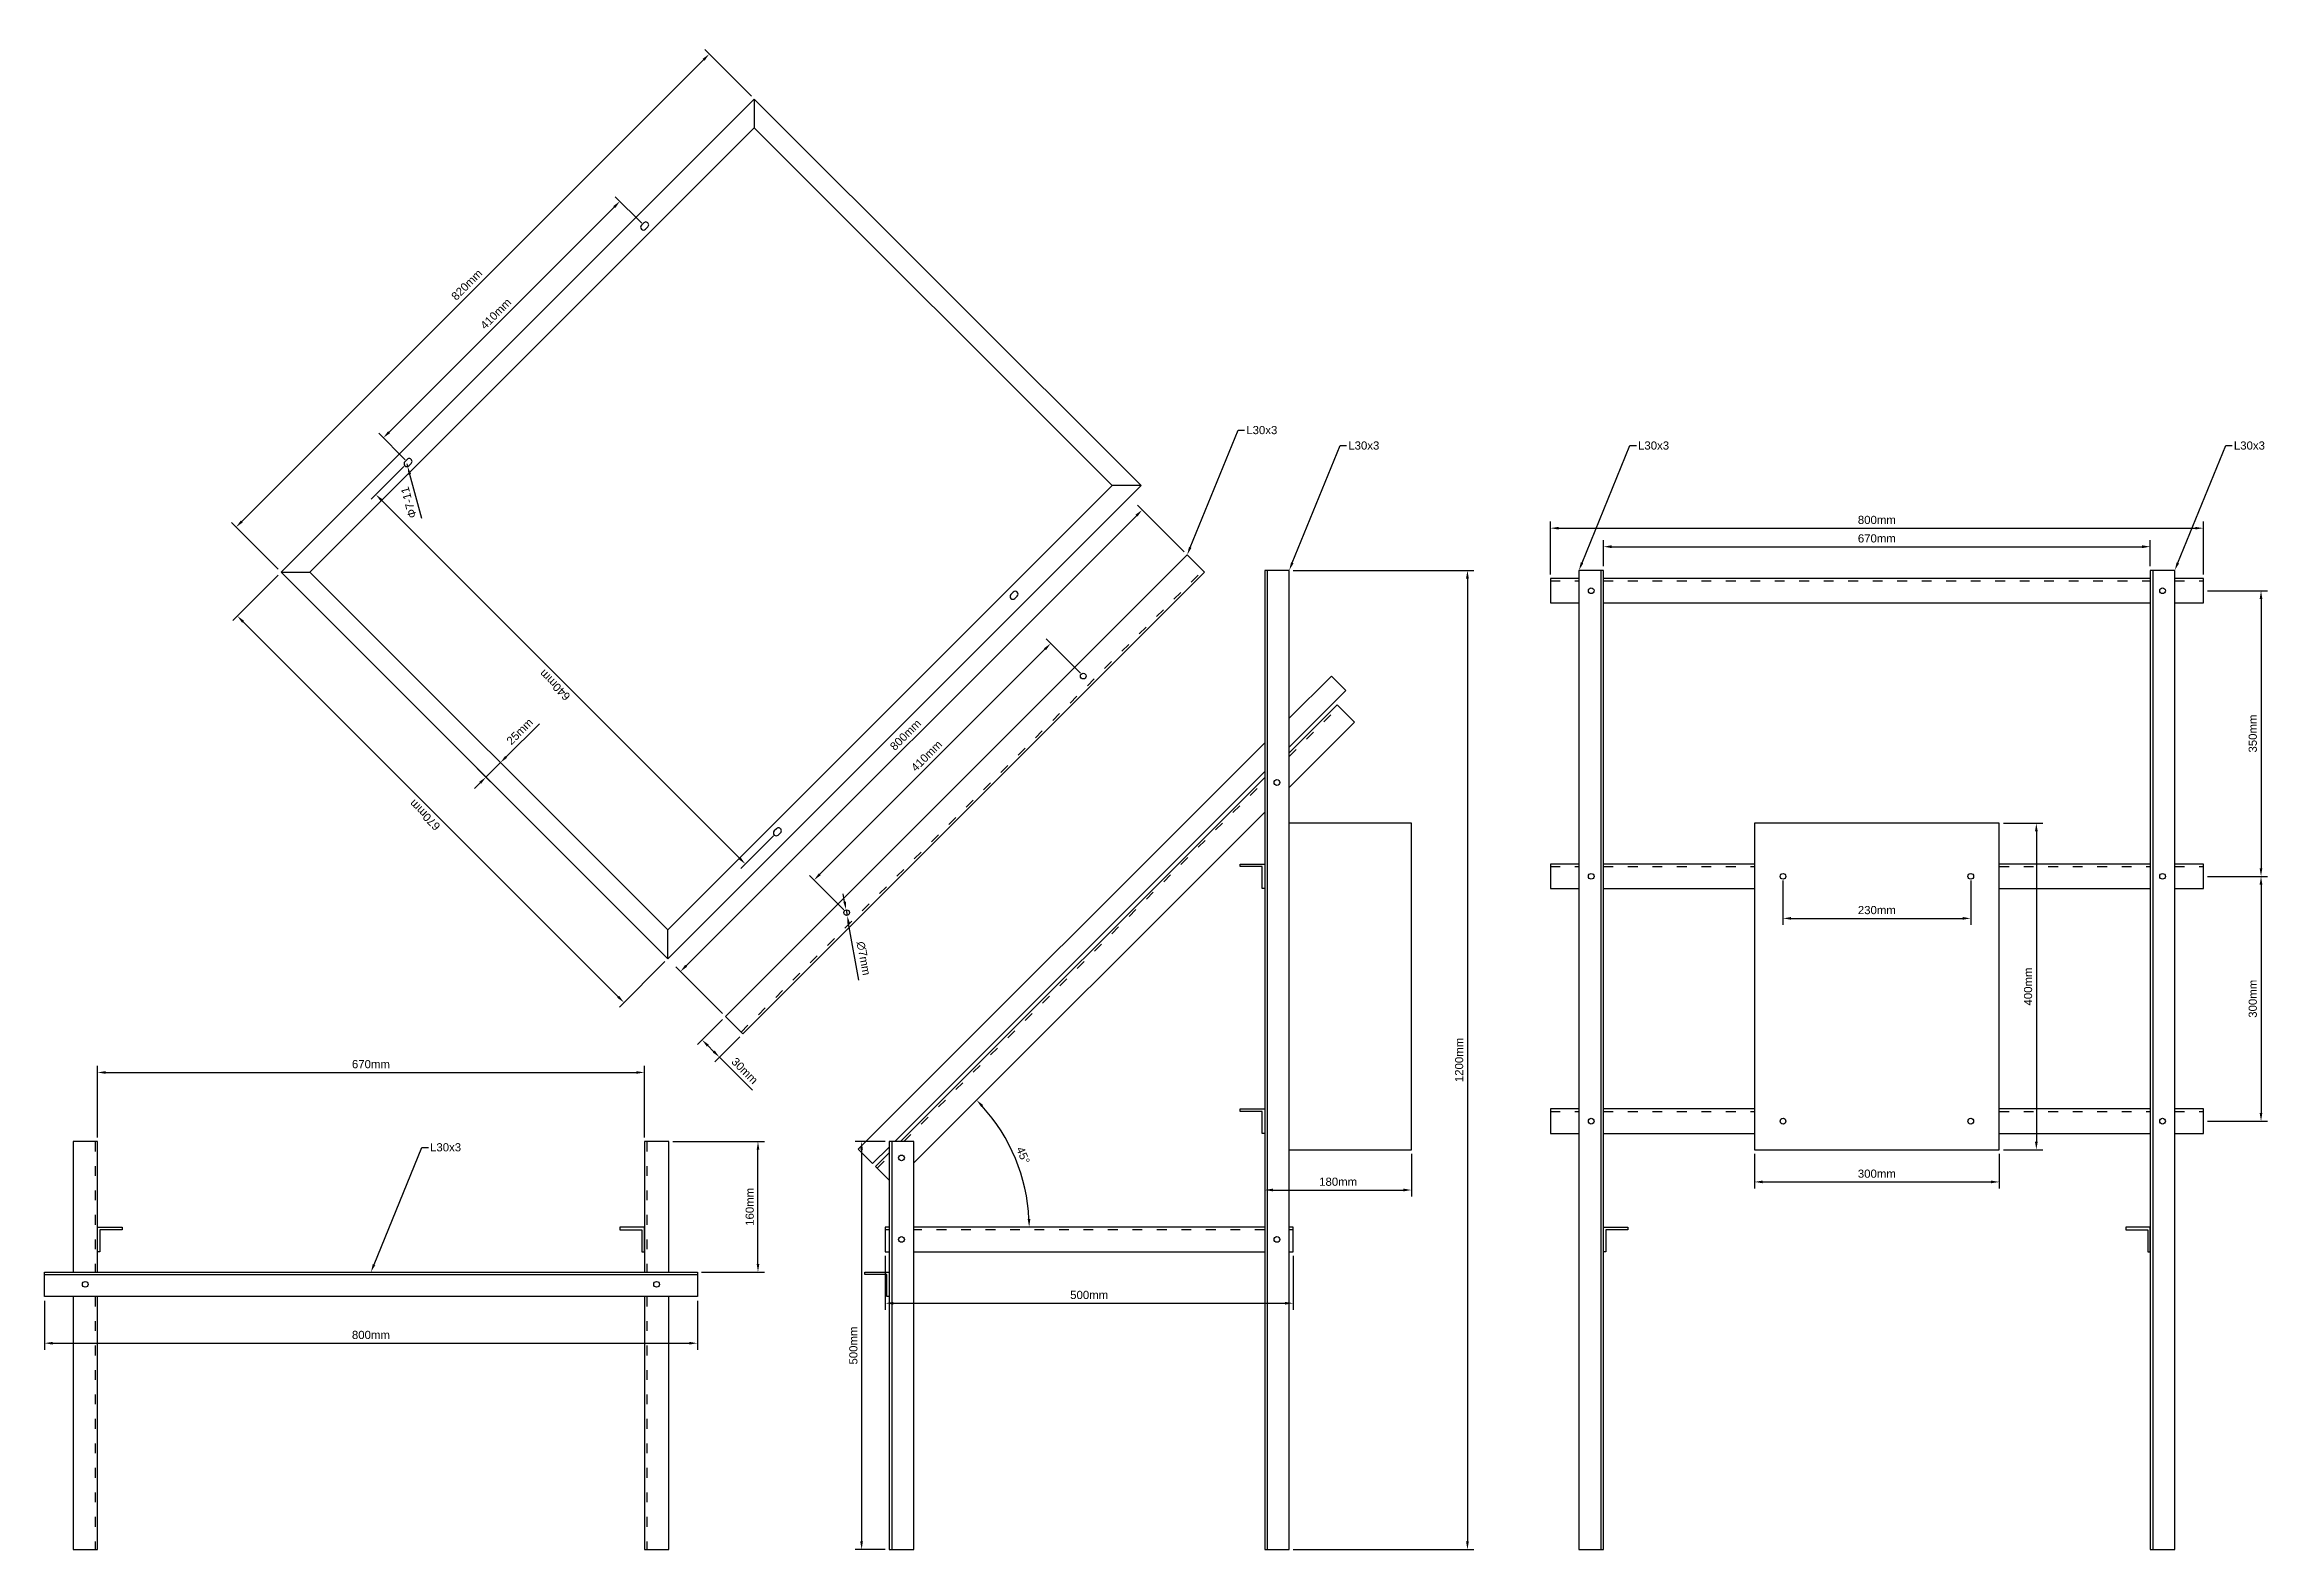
# Model space of a CAD drawing. Header units: millimetres. Extents: x 5459 to 8183, y -860 to 984.
import ezdxf
from ezdxf import colors
from ezdxf.entities.mleader import LeaderData, LeaderLine
from ezdxf.math import Vec2, Vec3

# ---------------------------------------------------------------- set-up
doc = ezdxf.new("R2010")
doc.units = ezdxf.units.MM
doc.linetypes.add('ACAD_ISO03W100', pattern=[30, 12, -18])
doc.styles.get("Standard").update_dxf_attribs({"font": 'arial.ttf'})
doc.dimstyles.new('ISO-25', dxfattribs={"dimtxt": 2.5, "dimasz": 2.5, "dimexe": 1.25, "dimexo": 0.625, "dimtad": 1, "dimtxsty": 'Standard', "dimcen": 2.5, "dimadec": 0, "dimazin": 0, "dimtfac": 1, "dimtmove": 0, "dimatfit": 3, "dimfxl": 1, "dimarcsym": 0})

# ---------------------------------------------------------------- blocks, each defined once
blk = doc.blocks.new('*D30')
at = {"color": 0, "lineweight": -2, "transparency": 16777216}
for p, q in [((6495.9, 1551.9), (6495.9, 1632.9)), ((6505.9, 1624.9), (7305.9, 1624.9)), ((7315.9, 1551.9), (7315.9, 1632.9))]:
    blk.add_line(p, q, dxfattribs=at)
at = {"color": 0, "transparency": 16777216}
for points in [[(6505.9, 1626.5), (6505.9, 1623.2), (6495.9, 1624.9)], [(7305.9, 1626.5), (7305.9, 1623.2), (7315.9, 1624.9)]]:
    blk.add_solid(points, dxfattribs=at)
at = {"layer": 'Defpoints', "color": 0, "transparency": 16777216}
for p in [(7315.9, 1624.9), (6495.9, 1546.9), (7315.9, 1546.9)]:
    blk.add_point(p, dxfattribs=at)
at = {"color": 0, "transparency": 16777216, "insert": (6905.9, 1635), "char_height": 10, "attachment_point": 5}
blk.add_mtext('820mm', dxfattribs=at)
blk = doc.blocks.new('*D31')
at = {"color": 0, "lineweight": -2, "transparency": 16777216}
for p, q in [((6490.9, 1546.9), (6412.1, 1546.9)), ((6420.1, 1536.9), (6420.1, 886.9)), ((6490.9, 876.9), (6412.1, 876.9))]:
    blk.add_line(p, q, dxfattribs=at)
at = {"color": 0, "transparency": 16777216}
for points in [[(6418.4, 1536.9), (6421.7, 1536.9), (6420.1, 1546.9)], [(6418.4, 886.9), (6421.7, 886.9), (6420.1, 876.9)]]:
    blk.add_solid(points, dxfattribs=at)
at = {"layer": 'Defpoints', "color": 0, "transparency": 16777216}
for p in [(6495.9, 1546.9), (6420.1, 876.9), (6495.9, 876.9)]:
    blk.add_point(p, dxfattribs=at)
at = {"color": 0, "transparency": 16777216, "insert": (6410, 1211.9), "char_height": 10, "attachment_point": 5, "rotation": 90}
blk.add_mtext('670mm', dxfattribs=at)
blk = doc.blocks.new('*D32')
at = {"color": 0, "lineweight": -2, "transparency": 16777216}
for p, q in [((6495.9, 1206.9), (6495.9, 1183.8)), ((6520.9, 1206.9), (6520.9, 1183.8)), ((6485.9, 1191.8), (6475.9, 1191.8)), ((6495.9, 1191.8), (6520.9, 1191.8)), ((6530.9, 1191.8), (6588.4, 1191.8))]:
    blk.add_line(p, q, dxfattribs=at)
at = {"color": 0, "transparency": 16777216}
for points in [[(6485.9, 1193.5), (6485.9, 1190.2), (6495.9, 1191.8)], [(6530.9, 1193.5), (6530.9, 1190.2), (6520.9, 1191.8)]]:
    blk.add_solid(points, dxfattribs=at)
at = {"layer": 'Defpoints', "color": 0, "transparency": 16777216}
for p in [(6495.9, 1211.9), (6520.9, 1211.9), (6520.9, 1191.8)]:
    blk.add_point(p, dxfattribs=at)
at = {"color": 0, "transparency": 16777216, "insert": (6564.6, 1202), "char_height": 10, "attachment_point": 5}
blk.add_mtext('25mm', dxfattribs=at)
blk = doc.blocks.new('*D33')
at = {"color": 0, "lineweight": -2, "transparency": 16777216}
for p, q in [((6693.9, 1531.9), (6637.3, 1531.9)), ((6645.3, 1521.9), (6645.3, 901.9)), ((6693.9, 891.9), (6637.3, 891.9))]:
    blk.add_line(p, q, dxfattribs=at)
at = {"color": 0, "transparency": 16777216}
for points in [[(6643.6, 1521.9), (6647, 1521.9), (6645.3, 1531.9)], [(6643.6, 901.9), (6647, 901.9), (6645.3, 891.9)]]:
    blk.add_solid(points, dxfattribs=at)
at = {"layer": 'Defpoints', "color": 0, "transparency": 16777216}
for p in [(6698.9, 1531.9), (6645.3, 891.9), (6698.9, 891.9)]:
    blk.add_point(p, dxfattribs=at)
at = {"color": 0, "transparency": 16777216, "insert": (6635.2, 1211.9), "char_height": 10, "attachment_point": 5, "rotation": 90}
blk.add_mtext('640mm', dxfattribs=at)
blk = doc.blocks.new('*D53')
at = {"color": 0, "lineweight": -2, "transparency": 16777216}
for p, q in [((298.9, 660), (298.9, 705.8)), ((308.9, 697.8), (698.9, 697.8)), ((708.9, 660), (708.9, 705.8))]:
    blk.add_line(p, q, dxfattribs=at)
at = {"color": 0, "transparency": 16777216}
for points in [[(308.9, 699.5), (308.9, 696.1), (298.9, 697.8)], [(698.9, 699.5), (698.9, 696.1), (708.9, 697.8)]]:
    blk.add_solid(points, dxfattribs=at)
at = {"layer": 'Defpoints', "color": 0, "transparency": 16777216}
for p in [(708.9, 697.8), (298.9, 655), (708.9, 655)]:
    blk.add_point(p, dxfattribs=at)
at = {"color": 0, "transparency": 16777216, "insert": (503.9, 707.9), "char_height": 10, "attachment_point": 5}
blk.add_mtext('410mm', dxfattribs=at)
blk = doc.blocks.new('*D52')
at = {"color": 0, "lineweight": -2, "transparency": 16777216}
for p, q in [((296.9, 655), (295.2, 652)), ((262.4, 594.7), (290.2, 643.3))]:
    blk.add_line(p, q, dxfattribs=at)
at = {"color": 0, "transparency": 16777216}
blk.add_solid([(288.8, 644.1), (291.7, 642.5), (295.2, 652)], dxfattribs=at)
at = {"layer": 'Defpoints', "color": 0, "transparency": 16777216}
for p in [(296.9, 655), (295.2, 652)]:
    blk.add_point(p, dxfattribs=at)
at = {"color": 0, "transparency": 16777216, "insert": (264.9, 619.8), "char_height": 10, "attachment_point": 5, "rotation": 60.1933}
blk.add_mtext('Φ7-11', dxfattribs=at)
blk = doc.blocks.new('*D37')
at = {"color": 0, "lineweight": -2, "transparency": 16777216}
for p, q in [((6489, -360.4), (6452.2, -360.4)), ((6460.2, -370.4), (6460.2, -850.4)), ((6489, -860.4), (6452.2, -860.4))]:
    blk.add_line(p, q, dxfattribs=at)
at = {"color": 0, "transparency": 16777216}
for points in [[(6458.5, -370.4), (6461.8, -370.4), (6460.2, -360.4)], [(6458.5, -850.4), (6461.8, -850.4), (6460.2, -860.4)]]:
    blk.add_solid(points, dxfattribs=at)
at = {"layer": 'Defpoints', "color": 0, "transparency": 16777216}
for p in [(6494, -360.4), (6460.2, -860.4), (6494, -860.4)]:
    blk.add_point(p, dxfattribs=at)
at = {"color": 0, "transparency": 16777216, "insert": (6450.1, -610.4), "char_height": 10, "attachment_point": 5, "rotation": 90}
blk.add_mtext('500mm', dxfattribs=at)
blk = doc.blocks.new('*D38')
at = {"color": 0, "lineweight": -2, "transparency": 16777216}
for p, q in [((6855.5, 362.1), (6798.2, 419.3)), ((6245.3, -144.9), (6796.8, 406.6)), ((6289.8, -203.6), (6232.6, -146.3))]:
    blk.add_line(p, q, dxfattribs=at)
at = {"color": 0, "transparency": 16777216}
for points in [[(6795.7, 407.8), (6798, 405.4), (6803.9, 413.7)], [(6244.1, -143.7), (6246.5, -146.1), (6238.2, -152)]]:
    blk.add_solid(points, dxfattribs=at)
at = {"layer": 'Defpoints', "color": 0, "transparency": 16777216}
for p in [(6803.9, 413.7), (6859, 358.5), (6293.4, -207.1)]:
    blk.add_point(p, dxfattribs=at)
at = {"color": 0, "transparency": 16777216, "insert": (6513.9, 138), "char_height": 10, "attachment_point": 5, "rotation": 45}
blk.add_mtext('800mm', dxfattribs=at)
blk = doc.blocks.new('*D39')
at = {"color": 0, "lineweight": -2, "transparency": 16777216}
for p, q in [((6728.2, 213.6), (6686.2, 255.6)), ((6409, -32.9), (6684.8, 242.9)), ((6438.3, -76.3), (6396.3, -34.3))]:
    blk.add_line(p, q, dxfattribs=at)
at = {"color": 0, "transparency": 16777216}
for points in [[(6683.6, 244.1), (6686, 241.7), (6691.8, 250)], [(6407.8, -31.7), (6410.2, -34), (6401.9, -39.9)]]:
    blk.add_solid(points, dxfattribs=at)
at = {"layer": 'Defpoints', "color": 0, "transparency": 16777216}
for p in [(6691.8, 250), (6731.8, 210.1), (6441.9, -79.9)]:
    blk.add_point(p, dxfattribs=at)
at = {"color": 0, "transparency": 16777216, "insert": (6539.7, 112.2), "char_height": 10, "attachment_point": 5, "rotation": 45}
blk.add_mtext('410mm', dxfattribs=at)
blk = doc.blocks.new('*D40')
at = {"color": 0, "lineweight": -2, "transparency": 16777216}
for p, q in [((6439.4, -66.6), (6437.6, -56.7)), ((6441.2, -76.4), (6442.5, -83.3)), ((6456.9, -162.6), (6444.3, -93.1))]:
    blk.add_line(p, q, dxfattribs=at)
at = {"color": 0, "transparency": 16777216}
for points in [[(6441.1, -66.3), (6437.8, -66.9), (6441.2, -76.4)], [(6445.9, -92.8), (6442.6, -93.4), (6442.5, -83.3)]]:
    blk.add_solid(points, dxfattribs=at)
at = {"layer": 'Defpoints', "color": 0, "transparency": 16777216}
for p in [(6441.2, -76.4), (6442.5, -83.3)]:
    blk.add_point(p, dxfattribs=at)
at = {"color": 0, "transparency": 16777216, "insert": (6462.6, -135.9), "char_height": 10, "attachment_point": 5, "rotation": 280.3428}
blk.add_mtext('∅7mm', dxfattribs=at)
blk = doc.blocks.new('*D41')
at = {"color": 0, "lineweight": -2, "transparency": 16777216}
for p, q in [((6289.8, -210.7), (6259.1, -241.4)), ((6271.8, -242.8), (6278.9, -249.9)), ((6311, -231.9), (6280.3, -262.6)), ((6286, -257), (6326.5, -297.5))]:
    blk.add_line(p, q, dxfattribs=at)
at = {"color": 0, "transparency": 16777216}
for points in [[(6273, -241.7), (6270.6, -244), (6264.7, -235.8)], [(6280.1, -248.7), (6277.7, -251.1), (6286, -257)]]:
    blk.add_solid(points, dxfattribs=at)
at = {"layer": 'Defpoints', "color": 0, "transparency": 16777216}
for p in [(6293.4, -207.1), (6314.6, -228.4), (6286, -257)]:
    blk.add_point(p, dxfattribs=at)
at = {"color": 0, "transparency": 16777216, "insert": (6316.9, -273.6), "char_height": 10, "attachment_point": 5, "rotation": 315}
blk.add_mtext('30mm', dxfattribs=at)
blk = doc.blocks.new('*D43')
at = {"color": 0, "lineweight": -2, "transparency": 16777216}
blk.add_arc((6445.2, -465.4), 220.2, 2.6016, 42.3984, dxfattribs=at)
at = {"color": 0, "transparency": 16777216}
for points in [[(6606.7, -318), (6609.1, -315.7), (6601, -309.6)], [(6666.9, -455.3), (6663.6, -455.4), (6665.5, -465.4)]]:
    blk.add_solid(points, dxfattribs=at)
at = {"layer": 'Defpoints', "color": 0, "transparency": 16777216}
for p in [(6954, 43.4), (6524, -386.6), (6658, -408.4), (6524, -465.4), (6954, -465.4)]:
    blk.add_point(p, dxfattribs=at)
at = {"color": 0, "transparency": 16777216, "insert": (6658, -377.2), "char_height": 10, "attachment_point": 5, "rotation": 292.5}
blk.add_mtext('45°', dxfattribs=at)
blk = doc.blocks.new('*D44')
at = {"color": 0, "lineweight": -2, "transparency": 16777216}
for p, q in [((8109, 314.6), (8182.7, 314.6)), ((8174.7, 304.6), (8174.7, -25.4)), ((8109, -35.4), (8182.7, -35.4))]:
    blk.add_line(p, q, dxfattribs=at)
at = {"color": 0, "transparency": 16777216}
for points in [[(8173, 304.6), (8176.3, 304.6), (8174.7, 314.6)], [(8173, -25.4), (8176.3, -25.4), (8174.7, -35.4)]]:
    blk.add_solid(points, dxfattribs=at)
at = {"layer": 'Defpoints', "color": 0, "transparency": 16777216}
for p in [(8104, 314.6), (8104, -35.4), (8174.7, -35.4)]:
    blk.add_point(p, dxfattribs=at)
at = {"color": 0, "transparency": 16777216, "insert": (8164.6, 139.6), "char_height": 10, "attachment_point": 5, "rotation": 90}
blk.add_mtext('350mm', dxfattribs=at)
blk = doc.blocks.new('*D45')
at = {"color": 0, "lineweight": -2, "transparency": 16777216}
for p, q in [((6989, 339.6), (7210.4, 339.6)), ((7202.4, 329.6), (7202.4, -850.4)), ((6989, -860.4), (7210.4, -860.4))]:
    blk.add_line(p, q, dxfattribs=at)
at = {"color": 0, "transparency": 16777216}
for points in [[(7200.7, 329.6), (7204.1, 329.6), (7202.4, 339.6)], [(7200.7, -850.4), (7204.1, -850.4), (7202.4, -860.4)]]:
    blk.add_solid(points, dxfattribs=at)
at = {"layer": 'Defpoints', "color": 0, "transparency": 16777216}
for p in [(6984, 339.6), (6984, -860.4), (7202.4, -860.4)]:
    blk.add_point(p, dxfattribs=at)
at = {"color": 0, "transparency": 16777216, "insert": (7192.3, -260.4), "char_height": 10, "attachment_point": 5, "rotation": 90}
blk.add_mtext('1200mm', dxfattribs=at)
blk = doc.blocks.new('*D46')
at = {"color": 0, "lineweight": -2, "transparency": 16777216}
for p, q in [((6489, -500.4), (6489, -566.5)), ((6989, -500.4), (6989, -566.5)), ((6499, -558.5), (6979, -558.5))]:
    blk.add_line(p, q, dxfattribs=at)
at = {"color": 0, "transparency": 16777216}
for points in [[(6499, -556.9), (6499, -560.2), (6489, -558.5)], [(6979, -556.9), (6979, -560.2), (6989, -558.5)]]:
    blk.add_solid(points, dxfattribs=at)
at = {"layer": 'Defpoints', "color": 0, "transparency": 16777216}
for p in [(6489, -495.4), (6989, -495.4), (6989, -558.5)]:
    blk.add_point(p, dxfattribs=at)
at = {"color": 0, "transparency": 16777216, "insert": (6739, -548.4), "char_height": 10, "attachment_point": 5}
blk.add_mtext('500mm', dxfattribs=at)
blk = doc.blocks.new('*D47')
at = {"color": 0, "lineweight": -2, "transparency": 16777216}
for p, q in [((7304, 334.6), (7304, 399.3)), ((7314, 391.3), (8094, 391.3)), ((8104, 334.6), (8104, 399.3))]:
    blk.add_line(p, q, dxfattribs=at)
at = {"color": 0, "transparency": 16777216}
for points in [[(7314, 392.9), (7314, 389.6), (7304, 391.3)], [(8094, 392.9), (8094, 389.6), (8104, 391.3)]]:
    blk.add_solid(points, dxfattribs=at)
at = {"layer": 'Defpoints', "color": 0, "transparency": 16777216}
for p in [(8104, 391.3), (7304, 329.6), (8104, 329.6)]:
    blk.add_point(p, dxfattribs=at)
at = {"color": 0, "transparency": 16777216, "insert": (7704, 401.4), "char_height": 10, "attachment_point": 5}
blk.add_mtext('800mm', dxfattribs=at)
blk = doc.blocks.new('*D48')
at = {"color": 0, "lineweight": -2, "transparency": 16777216}
for p, q in [((7369, 344.6), (7369, 376.6)), ((7379, 368.6), (8029, 368.6)), ((8039, 344.6), (8039, 376.6))]:
    blk.add_line(p, q, dxfattribs=at)
at = {"color": 0, "transparency": 16777216}
for points in [[(7379, 370.3), (7379, 366.9), (7369, 368.6)], [(8029, 370.3), (8029, 366.9), (8039, 368.6)]]:
    blk.add_solid(points, dxfattribs=at)
at = {"layer": 'Defpoints', "color": 0, "transparency": 16777216}
for p in [(8039, 368.6), (7369, 339.6), (8039, 339.6)]:
    blk.add_point(p, dxfattribs=at)
at = {"color": 0, "transparency": 16777216, "insert": (7704, 378.7), "char_height": 10, "attachment_point": 5}
blk.add_mtext('670mm', dxfattribs=at)
blk = doc.blocks.new('*D49')
at = {"color": 0, "lineweight": -2, "transparency": 16777216}
for p, q in [((5524, -355.4), (5524, -267.7)), ((6194, -355.4), (6194, -267.7)), ((5534, -275.7), (6184, -275.7))]:
    blk.add_line(p, q, dxfattribs=at)
at = {"color": 0, "transparency": 16777216}
for points in [[(5534, -274.1), (5534, -277.4), (5524, -275.7)], [(6184, -274.1), (6184, -277.4), (6194, -275.7)]]:
    blk.add_solid(points, dxfattribs=at)
at = {"layer": 'Defpoints', "color": 0, "transparency": 16777216}
for p in [(6194, -275.7), (5524, -360.4), (6194, -360.4)]:
    blk.add_point(p, dxfattribs=at)
at = {"color": 0, "transparency": 16777216, "insert": (5859, -265.6), "char_height": 10, "attachment_point": 5}
blk.add_mtext('670mm', dxfattribs=at)
blk = doc.blocks.new('*D50')
at = {"color": 0, "lineweight": -2, "transparency": 16777216}
for p, q in [((6229, -360.4), (6341.2, -360.4)), ((6333.2, -510.4), (6333.2, -370.4)), ((6264, -520.4), (6341.2, -520.4))]:
    blk.add_line(p, q, dxfattribs=at)
at = {"color": 0, "transparency": 16777216}
for points in [[(6331.6, -370.4), (6334.9, -370.4), (6333.2, -360.4)], [(6331.6, -510.4), (6334.9, -510.4), (6333.2, -520.4)]]:
    blk.add_solid(points, dxfattribs=at)
at = {"layer": 'Defpoints', "color": 0, "transparency": 16777216}
for p in [(6224, -360.4), (6333.2, -360.4), (6259, -520.4)]:
    blk.add_point(p, dxfattribs=at)
at = {"color": 0, "transparency": 16777216, "insert": (6323.1, -440.4), "char_height": 10, "attachment_point": 5, "rotation": 90}
blk.add_mtext('160mm', dxfattribs=at)
blk = doc.blocks.new('*D51')
at = {"color": 0, "lineweight": -2, "transparency": 16777216}
for p, q in [((5459, -555.4), (5459, -615.5)), ((6259, -555.4), (6259, -615.5)), ((5469, -607.5), (6249, -607.5))]:
    blk.add_line(p, q, dxfattribs=at)
at = {"color": 0, "transparency": 16777216}
for points in [[(5469, -605.9), (5469, -609.2), (5459, -607.5)], [(6249, -605.9), (6249, -609.2), (6259, -607.5)]]:
    blk.add_solid(points, dxfattribs=at)
at = {"layer": 'Defpoints', "color": 0, "transparency": 16777216}
for p in [(5459, -550.4), (6259, -550.4), (6259, -607.5)]:
    blk.add_point(p, dxfattribs=at)
at = {"color": 0, "transparency": 16777216, "insert": (5859, -597.4), "char_height": 10, "attachment_point": 5}
blk.add_mtext('800mm', dxfattribs=at)
blk = doc.blocks.new('*D56')
at = {"color": 0, "lineweight": -2, "transparency": 16777216}
for p, q in [((8109, -35.4), (8182.7, -35.4)), ((8174.7, -45.4), (8174.7, -325.4)), ((8109, -335.4), (8182.7, -335.4))]:
    blk.add_line(p, q, dxfattribs=at)
at = {"color": 0, "transparency": 16777216}
for points in [[(8173, -45.4), (8176.3, -45.4), (8174.7, -35.4)], [(8173, -325.4), (8176.3, -325.4), (8174.7, -335.4)]]:
    blk.add_solid(points, dxfattribs=at)
at = {"layer": 'Defpoints', "color": 0, "transparency": 16777216}
for p in [(8104, -35.4), (8104, -335.4), (8174.7, -335.4)]:
    blk.add_point(p, dxfattribs=at)
at = {"color": 0, "transparency": 16777216, "insert": (8164.6, -185.4), "char_height": 10, "attachment_point": 5, "rotation": 90}
blk.add_mtext('300mm', dxfattribs=at)
blk = doc.blocks.new('*D58')
at = {"color": 0, "lineweight": -2, "transparency": 16777216}
for p, q in [((7554, -375.4), (7554, -417.9)), ((7854, -375.4), (7854, -417.9)), ((7564, -409.9), (7844, -409.9))]:
    blk.add_line(p, q, dxfattribs=at)
at = {"color": 0, "transparency": 16777216}
for points in [[(7564, -408.2), (7564, -411.5), (7554, -409.9)], [(7844, -408.2), (7844, -411.5), (7854, -409.9)]]:
    blk.add_solid(points, dxfattribs=at)
at = {"layer": 'Defpoints', "color": 0, "transparency": 16777216}
for p in [(7554, -370.4), (7854, -370.4), (7854, -409.9)]:
    blk.add_point(p, dxfattribs=at)
at = {"color": 0, "transparency": 16777216, "insert": (7704, -399.8), "char_height": 10, "attachment_point": 5}
blk.add_mtext('300mm', dxfattribs=at)
blk = doc.blocks.new('*D59')
at = {"color": 0, "lineweight": -2, "transparency": 16777216}
for p, q in [((7859, 29.6), (7907.4, 29.6)), ((7899.4, 19.6), (7899.4, -360.4)), ((7859, -370.4), (7907.4, -370.4))]:
    blk.add_line(p, q, dxfattribs=at)
at = {"color": 0, "transparency": 16777216}
for points in [[(7897.7, 19.6), (7901.1, 19.6), (7899.4, 29.6)], [(7897.7, -360.4), (7901.1, -360.4), (7899.4, -370.4)]]:
    blk.add_solid(points, dxfattribs=at)
at = {"layer": 'Defpoints', "color": 0, "transparency": 16777216}
for p in [(7854, 29.6), (7854, -370.4), (7899.4, -370.4)]:
    blk.add_point(p, dxfattribs=at)
at = {"color": 0, "transparency": 16777216, "insert": (7889.3, -170.4), "char_height": 10, "attachment_point": 5, "rotation": 90}
blk.add_mtext('400mm', dxfattribs=at)
blk = doc.blocks.new('*D60')
at = {"color": 0, "lineweight": -2, "transparency": 16777216}
for p, q in [((7589, -40.4), (7589, -94.9)), ((7819, -40.4), (7819, -94.9)), ((7599, -86.9), (7809, -86.9))]:
    blk.add_line(p, q, dxfattribs=at)
at = {"color": 0, "transparency": 16777216}
for points in [[(7599, -85.2), (7599, -88.6), (7589, -86.9)], [(7809, -85.2), (7809, -88.6), (7819, -86.9)]]:
    blk.add_solid(points, dxfattribs=at)
at = {"layer": 'Defpoints', "color": 0, "transparency": 16777216}
for p in [(7589, -35.4), (7819, -35.4), (7819, -86.9)]:
    blk.add_point(p, dxfattribs=at)
at = {"color": 0, "transparency": 16777216, "insert": (7704, -76.8), "char_height": 10, "attachment_point": 5}
blk.add_mtext('230mm', dxfattribs=at)
blk = doc.blocks.new('*D61')
at = {"color": 0, "lineweight": -2, "transparency": 16777216}
for p, q in [((6954, -375.4), (6954, -427.8)), ((7134, -375.4), (7134, -427.8)), ((6964, -419.8), (7124, -419.8))]:
    blk.add_line(p, q, dxfattribs=at)
at = {"color": 0, "transparency": 16777216}
for points in [[(6964, -418.1), (6964, -421.4), (6954, -419.8)], [(7124, -418.1), (7124, -421.4), (7134, -419.8)]]:
    blk.add_solid(points, dxfattribs=at)
at = {"layer": 'Defpoints', "color": 0, "transparency": 16777216}
for p in [(6954, -370.4), (7134, -370.4), (7134, -419.8)]:
    blk.add_point(p, dxfattribs=at)
at = {"color": 0, "transparency": 16777216, "insert": (7044, -409.7), "char_height": 10, "attachment_point": 5}
blk.add_mtext('180mm', dxfattribs=at)
blk = doc.blocks.new('A$C41c9a514')
at = {"color": 2}
for p, q in [((93.942, 670), (118.942, 645)), ((913.942, 670), (888.942, 645)), ((93.942, 0), (118.942, 25)), ((913.942, 0), (888.942, 25))]:
    blk.add_line(p, q, dxfattribs=at)
for points in [[(93.942, 0), (913.942, 0), (913.942, 670), (93.942, 670)], [(118.942, 25), (888.942, 25), (888.942, 645), (118.942, 645)]]:
    blk.add_lwpolyline(points, close=True, dxfattribs=at)
for points in [[(296.942, 651.5), (300.942, 651.5, 1), (300.942, 658.5), (296.942, 658.5, 1)], [(706.942, 651.5), (710.942, 651.5, 1), (710.942, 658.5), (706.942, 658.5, 1)], [(296.942, 11.5), (300.942, 11.5, 1), (300.942, 18.5), (296.942, 18.5, 1)], [(706.942, 11.5), (710.942, 11.5, 1), (710.942, 18.5), (706.942, 18.5, 1)]]:
    blk.add_lwpolyline(points, format="xyb", close=True, dxfattribs=at)
at = {"color": 4}
for base, p1, p2, picture, middle in [((913.942, 747.986), (93.942, 670), (913.942, 670), '*D30', (503.942, 758.091)), ((118.942, 314.981), (93.942, 335), (118.942, 335), '*D32', (162.694, 325.087))]:
    dim = blk.add_linear_dim(base=base, p1=p1, p2=p2, dimstyle='ISO-25', override={"dimtxt": 10, "dimasz": 10, "dimexe": 8, "dimexo": 5, "dimgap": 5, "dimdsep": 46, "dimpost": 'mm'}, dxfattribs=at)
    dim.commit()
    dim.dimension.update_dxf_attribs({"geometry": picture, "text_midpoint": middle, "insert": (-6401.948, -876.867)})
dim = blk.add_linear_dim(base=(708.942, 697.792), p1=(298.942, 655), p2=(708.942, 655), dimstyle='ISO-25', override={"dimtxt": 10, "dimasz": 10, "dimexe": 8, "dimexo": 5, "dimgap": 5, "dimdsep": 46, "dimpost": 'mm'}, dxfattribs=at)
dim.commit()
dim.dimension.update_dxf_attribs({"geometry": '*D53', "text_midpoint": (503.942, 707.898)})
for base, p1, p2, picture, middle in [((18.129, 0), (93.942, 670), (93.942, 0), '*D31', (8.024, 335)), ((243.338, 15), (296.942, 655), (296.942, 15), '*D33', (233.232, 335))]:
    dim = blk.add_linear_dim(base=base, p1=p1, p2=p2, angle=90, dimstyle='ISO-25', override={"dimtxt": 10, "dimasz": 10, "dimexe": 8, "dimexo": 5, "dimgap": 5, "dimdsep": 46, "dimpost": 'mm'}, dxfattribs=at)
    dim.commit()
    dim.dimension.update_dxf_attribs({"geometry": picture, "text_midpoint": middle, "insert": (-6401.948, -876.867)})
dim = blk.add_radius_dim(center=(296.942, 655), mpoint=(295.202, 651.963), text='Φ7-11', dimstyle='ISO-25', override={"dimtxt": 10, "dimasz": 10, "dimexe": 8, "dimexo": 5, "dimgap": 5, "dimdsep": 46, "dimpost": 'mm'}, dxfattribs=at)
dim.commit()
dim.dimension.update_dxf_attribs({"geometry": '*D52', "text_midpoint": (264.873, 619.803)})

msp = doc.modelspace()

# ---------------------------------------------------------------- linework, layer by layer
at = {"linetype": 'ACAD_ISO03W100'}
for p, q in [((6312.455, -226.235), (6878.14, 339.451)), ((7304.031, 326.616), (7339.031, 326.616)), ((7369.031, 326.616), (8039.031, 326.616)), ((8069.031, 326.616), (8104.031, 326.616)), ((6984.031, 111.587), (7045.018, 172.573)), ((6512.06, -360.384), (6954.031, 81.587)), ((7304.031, -23.384), (7339.031, -23.384)), ((7369.031, -23.384), (7554.031, -23.384)), ((7854.031, -23.384), (8039.031, -23.384)), ((8069.031, -23.384), (8104.031, -23.384)), ((7304.031, -323.384), (7339.031, -323.384)), ((7369.031, -323.384), (7554.031, -323.384)), ((7854.031, -323.384), (8039.031, -323.384)), ((8069.031, -323.384), (8104.031, -323.384)), ((5521.031, -360.384), (5521.031, -520.384)), ((6197.031, -360.384), (6197.031, -520.384)), ((6479.332, -393.112), (6494.031, -378.413)), ((6494.031, -468.384), (6489.031, -468.384)), ((6954.031, -468.384), (6524.031, -468.384)), ((6989.031, -468.384), (6984.031, -468.384)), ((5521.031, -550.384), (5521.031, -860.384)), ((6197.031, -550.384), (6197.031, -860.384))]:
    msp.add_line(p, q, dxfattribs=at)
for p, q in [((6957.031, 339.616), (6957.031, -860.384)), ((7366.031, 339.616), (7366.031, -860.384)), ((8042.031, 339.616), (8042.031, -860.384)), ((6497.031, -360.384), (6497.031, -860.384)), ((5459.031, -523.384), (6259.031, -523.384))]:
    msp.add_line(p, q)
for points in [[(6880.262, 337.329), (6859.048, 358.543), (6293.363, -207.143), (6314.576, -228.356)], [(6954.031, -860.384), (6984.031, -860.384), (6984.031, 339.616), (6954.031, 339.616)], [(7339.031, -860.384), (7369.031, -860.384), (7369.031, 339.616), (7339.031, 339.616)], [(8039.031, -860.384), (8069.031, -860.384), (8069.031, 339.616), (8039.031, 339.616)], [(7554.031, -370.384), (7854.031, -370.384), (7854.031, 29.616), (7554.031, 29.616)], [(6494.031, -860.384), (6524.031, -860.384), (6524.031, -360.384), (6494.031, -360.384)], [(5459.031, -520.384), (6259.031, -520.384), (6259.031, -550.384), (5459.031, -550.384)]]:
    msp.add_lwpolyline(points, close=True)
for points in [[(7339.031, 329.616), (7304.031, 329.616), (7304.031, 299.616), (7339.031, 299.616)], [(8039.031, 329.616), (7369.031, 329.616)], [(8069.031, 299.616), (8104.031, 299.616), (8104.031, 329.616), (8069.031, 329.616)], [(7369.031, 299.616), (8039.031, 299.616)], [(6984.031, 73.403), (7064.109, 153.482), (7042.896, 174.695), (6984.031, 115.829)], [(6954.031, 85.829), (6507.817, -360.384)], [(6524.031, -386.597), (6954.031, 43.403)], [(6984.031, -370.384), (7134.031, -370.384), (7134.031, 29.616), (6984.031, 29.616)], [(6924.031, -20.384), (6954.031, -20.384), (6954.031, -50.384), (6951.031, -50.384), (6951.031, -23.384), (6924.031, -23.384), (6924.031, -20.384)], [(7339.031, -20.384), (7304.031, -20.384), (7304.031, -50.384), (7339.031, -50.384)], [(7554.031, -20.384), (7369.031, -20.384)], [(8039.031, -20.384), (7854.031, -20.384)], [(8069.031, -50.384), (8104.031, -50.384), (8104.031, -20.384), (8069.031, -20.384)], [(7369.031, -50.384), (7554.031, -50.384)], [(7854.031, -50.384), (8039.031, -50.384)], [(6924.031, -320.384), (6954.031, -320.384), (6954.031, -350.384), (6951.031, -350.384), (6951.031, -323.384), (6924.031, -323.384), (6924.031, -320.384)], [(7339.031, -320.384), (7304.031, -320.384), (7304.031, -350.384), (7339.031, -350.384)], [(7554.031, -320.384), (7369.031, -320.384)], [(8039.031, -320.384), (7854.031, -320.384)], [(8069.031, -350.384), (8104.031, -350.384), (8104.031, -320.384), (8069.031, -320.384)], [(7369.031, -350.384), (7554.031, -350.384)], [(7854.031, -350.384), (8039.031, -350.384)], [(5524.031, -520.384), (5524.031, -360.384), (5494.031, -360.384), (5494.031, -520.384)], [(6224.031, -520.384), (6224.031, -360.384), (6194.031, -360.384), (6194.031, -520.384)], [(6494.031, -374.171), (6477.211, -390.991), (6494.031, -407.81)], [(5524.031, -495.384), (5524.031, -465.384), (5554.031, -465.384), (5554.031, -468.384), (5527.031, -468.384), (5527.031, -495.384), (5524.031, -495.384)], [(6194.031, -495.384), (6194.031, -465.384), (6164.031, -465.384), (6164.031, -468.384), (6191.031, -468.384), (6191.031, -495.384), (6194.031, -495.384)], [(6494.031, -465.384), (6489.031, -465.384), (6489.031, -495.384), (6494.031, -495.384)], [(6954.031, -465.384), (6524.031, -465.384)], [(6984.031, -495.384), (6989.031, -495.384), (6989.031, -465.384), (6984.031, -465.384)], [(7369.031, -495.384), (7369.031, -465.384), (7399.031, -465.384), (7399.031, -468.384), (7372.031, -468.384), (7372.031, -495.384), (7369.031, -495.384)], [(8039.031, -495.384), (8039.031, -465.384), (8009.031, -465.384), (8009.031, -468.384), (8036.031, -468.384), (8036.031, -495.384), (8039.031, -495.384)], [(6524.031, -495.384), (6954.031, -495.384)], [(6464.031, -520.384), (6494.031, -520.384), (6494.031, -550.384), (6491.031, -550.384), (6491.031, -523.384), (6464.031, -523.384), (6464.031, -520.384)], [(5494.031, -550.384), (5494.031, -860.384), (5524.031, -860.384), (5524.031, -550.384)], [(6194.031, -550.384), (6194.031, -860.384), (6224.031, -860.384), (6224.031, -550.384)]]:
    msp.add_lwpolyline(points)
at = {"color": 2}
for points in [[(6984.031, 122.9), (7053.503, 192.372), (7035.825, 210.05), (6984.031, 158.256)], [(6954.031, 128.256), (6455.998, -369.777), (6473.675, -387.455), (6494.031, -367.1)], [(6500.746, -360.384), (6954.031, 92.9)]]:
    msp.add_lwpolyline(points, dxfattribs=at)
for centre in [(7354.031, 314.616), (8054.031, 314.616), (6731.769, 210.05), (6969.031, 79.616), (7354.031, -35.384), (7589.031, -35.384), (7819.031, -35.384), (8054.031, -35.384), (6441.855, -79.864), (7354.031, -335.384), (7589.031, -335.384), (7819.031, -335.384), (8054.031, -335.384), (6509.031, -380.384), (6509.031, -480.384), (6509.031, -480.384), (6969.031, -480.384), (5509.031, -535.384), (6209.031, -535.384)]:
    msp.add_circle(centre, 3.5)

# ---------------------------------------------------------------- block references
at = {"rotation": 45}
msp.add_blockref('A$C41c9a514', (6156.225, -202.859), dxfattribs=at)

# ---------------------------------------------------------------- dimensions: what is measured, and where the dimension line sits
at = {"color": 4}
for base, p1, p2, angle, picture, middle in [((6803.904, 413.687), (6293.363, -207.143), (6859.048, 358.543), 45, '*D38', (6513.916, 137.99)), ((7899.4, -370.384), (7854.031, 29.616), (7854.031, -370.384), 90, '*D59', (7889.295, -170.384)), ((8174.659, -335.384), (8104.031, -35.384), (8104.031, -335.384), 90, '*D56', (8164.55, -185.384)), ((6285.955, -256.977), (6293.363, -207.143), (6314.576, -228.356), 135, '*D41', (6316.906, -273.632)), ((6333.226, -360.384), (6259.031, -520.384), (6224.031, -360.384), 90, '*D50', (6323.12, -440.384)), ((6460.171, -860.384), (6494.031, -360.384), (6494.031, -860.384), 90, '*D37', (6450.065, -610.384))]:
    dim = msp.add_linear_dim(base=base, p1=p1, p2=p2, angle=angle, dimstyle='ISO-25', override={"dimtxt": 10, "dimasz": 10, "dimexe": 8, "dimexo": 5, "dimgap": 5, "dimdsep": 46, "dimpost": 'mm'}, dxfattribs=at)
    dim.commit()
    dim.dimension.update_dxf_attribs({"geometry": picture, "text_midpoint": middle})
for p1, p2, distance, picture, middle in [((7304.031, 329.616), (8104.031, 329.616), 61.661, '*D47', (7704.031, 401.383)), ((7369.031, 339.616), (8039.031, 339.616), 28.994, '*D48', (7704.031, 378.716)), ((6984.031, 339.616), (6984.031, -860.384), 218.356, '*D45', (7192.281, -260.384)), ((8104.031, 314.616), (8104.031, -35.384), 70.629, '*D44', (8164.55, 139.616)), ((6441.855, -79.864), (6731.769, 210.05), 56.464, '*D39', (6539.74, 112.165)), ((5524.031, -360.384), (6194.031, -360.384), 84.646, '*D49', (5859.031, -265.632)), ((6489.031, -495.384), (6989.031, -495.384), -63.164, '*D46', (6739.031, -548.442))]:
    dim = msp.add_aligned_dim(p1=p1, p2=p2, distance=distance, dimstyle='ISO-25', override={"dimtxt": 10, "dimasz": 10, "dimexe": 8, "dimexo": 5, "dimgap": 5, "dimdsep": 46, "dimpost": 'mm'}, dxfattribs=at)
    dim.commit()
    dim.dimension.update_dxf_attribs({"geometry": picture, "text_midpoint": middle})
dim = msp.add_angular_dim_2l(base=(6657.987, -408.38), line1=((6954.031, -465.384), (6524.031, -465.384)), line2=((6524.031, -386.597), (6954.031, 43.403)), dimstyle='ISO-25', override={"dimtxt": 10, "dimasz": 10, "dimexe": 8, "dimexo": 5, "dimgap": 5, "dimdsep": 46, "dimpost": ''}, dxfattribs=at)
dim.commit()
dim.dimension.update_dxf_attribs({"geometry": '*D43', "text_midpoint": (6658.044, -377.239)})
for base, p1, p2, picture, middle in [((7819.031, -86.902), (7589.031, -35.384), (7819.031, -35.384), '*D60', (7704.031, -76.793)), ((7134.031, -419.775), (6954.031, -370.384), (7134.031, -370.384), '*D61', (7044.031, -409.669)), ((7854.031, -409.863), (7554.031, -370.384), (7854.031, -370.384), '*D58', (7704.031, -399.754)), ((6259.031, -607.524), (5459.031, -550.384), (6259.031, -550.384), '*D51', (5859.031, -597.419))]:
    dim = msp.add_linear_dim(base=base, p1=p1, p2=p2, dimstyle='ISO-25', override={"dimtxt": 10, "dimasz": 10, "dimexe": 8, "dimexo": 5, "dimgap": 5, "dimdsep": 46, "dimpost": 'mm'}, dxfattribs=at)
    dim.commit()
    dim.dimension.update_dxf_attribs({"geometry": picture, "text_midpoint": middle})
dim = msp.add_diameter_dim_2p(p1=(6441.227, -76.421), p2=(6442.484, -83.307), dimstyle='ISO-25', override={"dimtxt": 10, "dimasz": 10, "dimexe": 8, "dimexo": 5, "dimgap": 5, "dimdsep": 46, "dimpost": 'mm'}, dxfattribs=at)
dim.commit()
dim.dimension.update_dxf_attribs({"geometry": '*D40', "text_midpoint": (6452.419, -137.744), "dimtype": 163})

# ---------------------------------------------------------------- leaders
ml = msp.add_multileader_mtext('Standard', dxfattribs=at)
ml.set_content('L30x3', color=4)
ml.set_leader_properties()
ml.build(insert=Vec2(0, 0))
ml.multileader.update_dxf_attribs({"arrow_head_size": 10})
ctx = ml.context
ctx.base_point, ctx.char_height, ctx.arrow_head_size, ctx.plane_origin = Vec3(6929.447, 511.433), 10, 10, Vec3(6859.048, 358.543)
notes = []
notes.append((ctx, [(0, (1, 1, 0), (6921.447, 511.433), (1, 0), 8, [(0, [(6859.048, 358.543)], 0, [])])]))
ctx.mtext.insert, ctx.mtext.flow_direction = Vec3(6931.447, 516.522), 5
ml = msp.add_multileader_mtext('Standard', dxfattribs=at)
ml.set_content('L30x3', color=4)
ml.set_leader_properties()
ml.build(insert=Vec2(0, 0))
ml.multileader.update_dxf_attribs({"arrow_head_size": 10})
ctx = ml.context
ctx.base_point, ctx.char_height, ctx.arrow_head_size, ctx.plane_origin = Vec3(7054.429, 492.507), 10, 10, Vec3(6984.031, 339.616)
notes.append((ctx, [(0, (1, 1, 0), (7046.429, 492.507), (1, 0), 8, [(0, [(6984.031, 339.616)], 0, [])])]))
ctx.mtext.insert, ctx.mtext.flow_direction = Vec3(7056.429, 497.596), 5
ml = msp.add_multileader_mtext('Standard', dxfattribs=at)
ml.set_content('L30x3', color=4)
ml.set_leader_properties()
ml.build(insert=Vec2(0, 0))
ml.multileader.update_dxf_attribs({"arrow_head_size": 10})
ctx = ml.context
ctx.base_point, ctx.char_height, ctx.arrow_head_size, ctx.plane_origin = Vec3(7409.429, 492.507), 10, 10, Vec3(7339.031, 339.616)
notes.append((ctx, [(0, (1, 1, 0), (7401.429, 492.507), (1, 0), 8, [(0, [(7339.031, 339.616)], 0, [])])]))
ctx.mtext.insert, ctx.mtext.flow_direction = Vec3(7411.429, 497.596), 5
ml = msp.add_multileader_mtext('Standard', dxfattribs=at)
ml.set_content('L30x3', color=4)
ml.set_leader_properties()
ml.build(insert=Vec2(0, 0))
ml.multileader.update_dxf_attribs({"arrow_head_size": 10})
ctx = ml.context
ctx.base_point, ctx.char_height, ctx.arrow_head_size, ctx.plane_origin = Vec3(8139.429, 492.507), 10, 10, Vec3(8069.031, 339.616)
notes.append((ctx, [(0, (1, 1, 0), (8131.429, 492.507), (1, 0), 8, [(0, [(8069.031, 339.616)], 0, [])])]))
ctx.mtext.insert, ctx.mtext.flow_direction = Vec3(8141.429, 497.596), 5
ml = msp.add_multileader_mtext('Standard', dxfattribs=at)
ml.set_content('L30x3', color=4)
ml.set_leader_properties()
ml.build(insert=Vec2(0, 0))
ml.multileader.update_dxf_attribs({"arrow_head_size": 10})
ctx = ml.context
ctx.base_point, ctx.char_height, ctx.arrow_head_size, ctx.plane_origin = Vec3(5929.429, -367.493), 10, 10, Vec3(5859.031, -520.384)
notes.append((ctx, [(0, (1, 1, 0), (5921.429, -367.493), (1, 0), 8, [(0, [(5859.031, -520.384)], 0, [])])]))
ctx.mtext.insert, ctx.mtext.flow_direction = Vec3(5931.429, -362.404), 5
for ctx, leaders in notes:
    for number, flags, end, landing, length, lines in leaders:
        leader = LeaderData()
        leader.index, (leader.has_last_leader_line, leader.has_dogleg_vector, leader.attachment_direction) = number, flags
        leader.last_leader_point, leader.dogleg_vector, leader.dogleg_length = Vec3(end), Vec3(landing), length
        for number, points, colour, breaks in lines:
            line = LeaderLine()
            line.index, line.vertices, line.color, line.breaks = number, Vec3.list(points), colors.encode_raw_color(colour), breaks
            leader.lines.append(line)
        ctx.leaders.append(leader)

doc.saveas('drawing.dxf')
